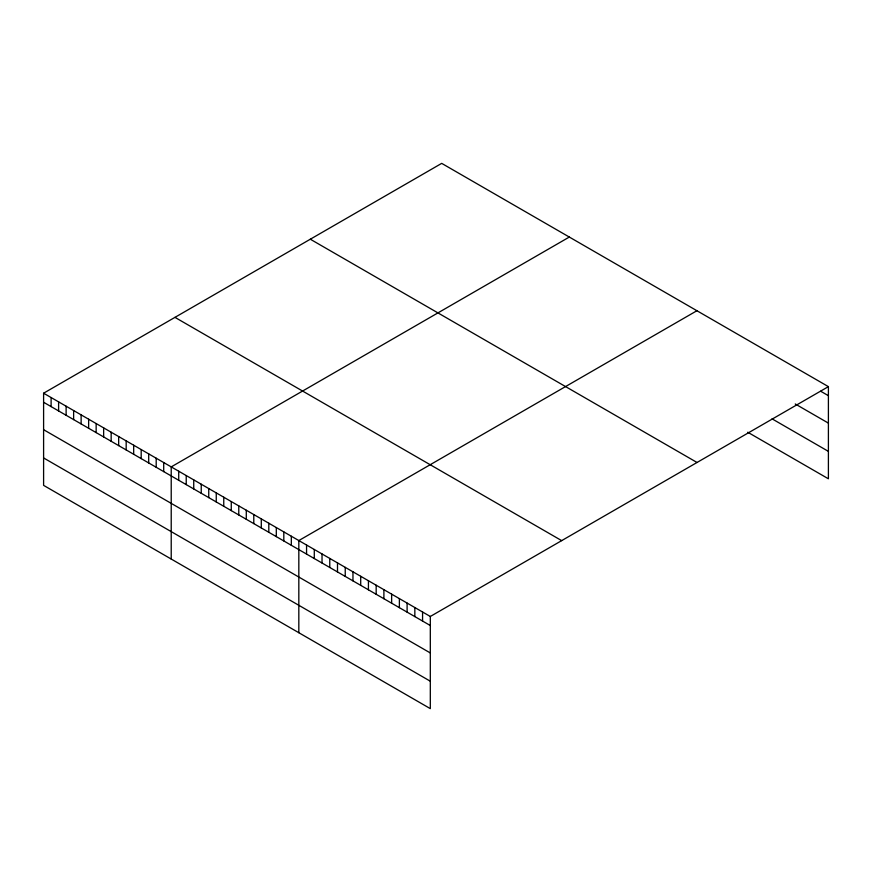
<?xml version="1.0" encoding="UTF-8"?>
<svg xmlns="http://www.w3.org/2000/svg" width="872" height="872" viewBox="0 0 872 872"><rect width="100%" height="100%" fill="white"/><g stroke="black" fill="none" stroke-linecap="round" stroke-linejoin="round"><path stroke-width="1.31" d="M828.4 386.634L430.31 616.471L430.31 708.631L43.6 485.366L43.6 393.207L441.69 163.369L828.4 386.634L828.4 478.793L747.74 432.229M569.307 237.053L171.217 466.891L171.217 559.039M696.924 310.726L298.824 540.564L298.824 632.712M820.661 391.223L828.4 395.692M795.253 403.976L828.4 423.116M772.047 418.833L828.4 451.369M310.323 239.222L697.033 462.487M174.967 317.364L561.677 540.629M43.6 393.207L430.31 616.471M43.6 402.265L430.31 625.529M43.6 429.689L430.31 652.954M43.6 457.942L430.31 681.206M422.571 612.013L422.571 621.06M414.843 607.544L414.843 616.602M407.104 603.075L407.104 612.133M399.376 598.617L399.376 607.664M391.637 594.148L391.637 603.206M383.898 589.679L383.898 598.737M376.17 585.221L376.17 594.268M368.431 580.752L368.431 589.81M360.703 576.283L360.703 585.341M352.964 571.825L352.964 580.872M345.236 567.356L345.236 576.414M337.497 562.887L337.497 571.945M329.769 558.429L329.769 567.476M322.03 553.96L322.03 563.018M314.291 549.491L314.291 558.549M306.562 545.033L306.562 554.08M291.324 536.226L291.324 545.283M283.814 531.898L283.814 540.945M276.304 527.56L276.304 536.618M268.805 523.233L268.805 532.28M261.295 518.894L261.295 527.952M253.785 514.556L253.785 523.614M246.286 510.229L246.286 519.276M238.775 505.891L238.775 514.949M231.265 501.564L231.265 510.611M223.755 497.225L223.755 506.283M216.256 492.887L216.256 501.945M208.746 488.56L208.746 497.607M201.236 484.222L201.236 493.28M193.737 479.883L193.737 488.941M186.227 475.556L186.227 484.614M178.716 471.218L178.716 480.276M163.707 462.552L163.707 471.61M156.197 458.214L156.197 467.272M148.698 453.887L148.698 462.934M141.188 449.549L141.188 458.607M133.678 445.221L133.678 454.268M126.178 440.883L126.178 449.941M118.668 436.545L118.668 445.603M111.158 432.218L111.158 441.265M103.648 427.88L103.648 436.937M96.149 423.552L96.149 432.599M88.639 419.214L88.639 428.272M81.129 414.876L81.129 423.934M73.63 410.548L73.63 419.596M66.119 406.21L66.119 415.268M58.609 401.883L58.609 410.93M51.11 397.545L51.11 406.603"/></g></svg>
